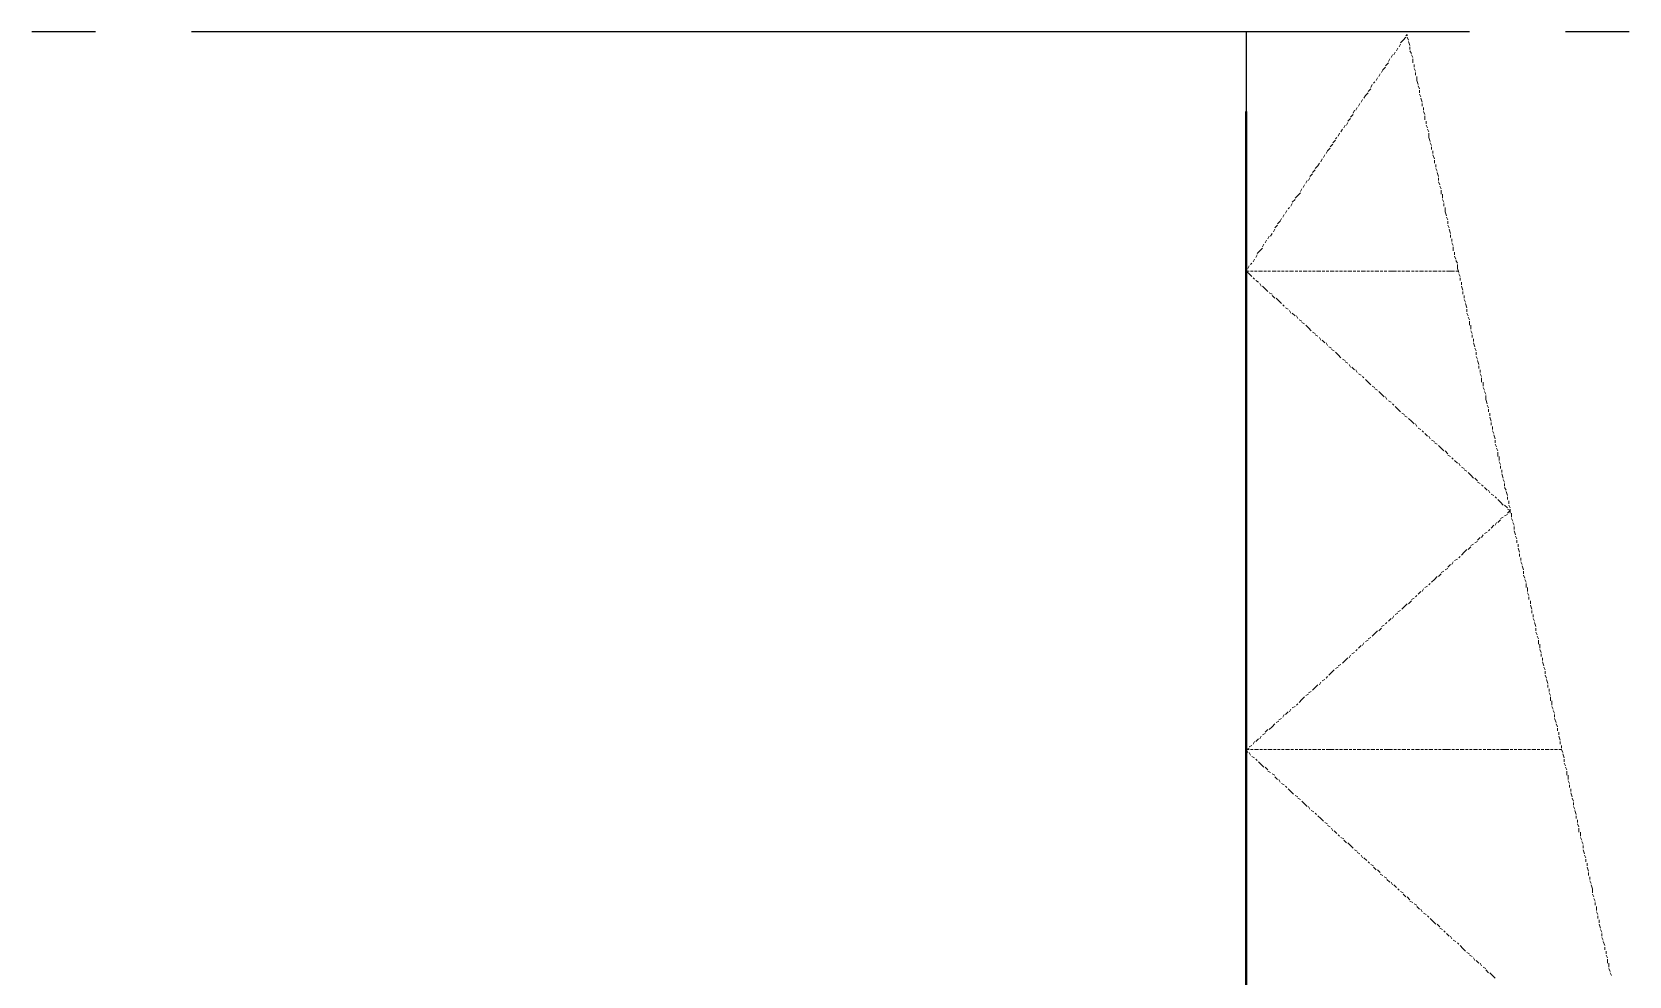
# Model space of a CAD drawing. Extents: x 0 to 604, y 0 to 420.
# Drawn here: x 270.23 to 295.23, y 248.53 to 263.31 of the extents above; entities that cross this region are included whole.
import ezdxf

# ---------------------------------------------------------------- set-up
doc = ezdxf.new("R2010")
doc.units = 0

msp = doc.modelspace()

# ---------------------------------------------------------------- linework, layer by layer
at = {"lineweight": 25}
for p, q in [((271.23, 263.313), (270.235, 263.313)), ((292.735, 263.313), (272.733, 263.313)), ((289.242, 263.313), (289.242, 249.915)), ((295.233, 263.313), (294.238, 263.313))]:
    msp.add_line(p, q, dxfattribs=at)
at = {"color": 7, "lineweight": 5}
for p, q in [((291.74, 263.229), (291.698, 263.186)), ((291.761, 263.271), (291.74, 263.25)), ((291.761, 263.25), (291.761, 263.271)), ((291.783, 263.186), (291.761, 263.229)), ((291.571, 262.996), (291.55, 262.954)), ((291.613, 263.059), (291.592, 263.017)), ((291.656, 263.123), (291.634, 263.08)), ((291.698, 263.186), (291.656, 263.144)), ((291.804, 263.102), (291.783, 263.165)), ((291.804, 263.038), (291.804, 263.08)), ((291.825, 262.975), (291.804, 263.017)), ((291.423, 262.763), (291.38, 262.721)), ((291.465, 262.827), (291.423, 262.784)), ((291.486, 262.89), (291.465, 262.848)), ((291.529, 262.954), (291.507, 262.911)), ((291.846, 262.911), (291.825, 262.954)), ((291.846, 262.827), (291.846, 262.89)), ((291.867, 262.763), (291.867, 262.805)), ((291.888, 262.699), (291.867, 262.742)), ((291.211, 262.488), (291.19, 262.445)), ((291.253, 262.53), (291.232, 262.509)), ((291.296, 262.594), (291.274, 262.551)), ((291.338, 262.657), (291.317, 262.615)), ((291.38, 262.721), (291.359, 262.678)), ((291.888, 262.636), (291.888, 262.678)), ((291.909, 262.551), (291.909, 262.615)), ((291.931, 262.488), (291.909, 262.551)), ((291.063, 262.255), (291.042, 262.213)), ((291.105, 262.318), (291.084, 262.276)), ((291.147, 262.361), (291.105, 262.318)), ((291.19, 262.424), (291.147, 262.382)), ((291.952, 262.424), (291.931, 262.467)), ((291.952, 262.361), (291.952, 262.403)), ((291.973, 262.297), (291.952, 262.34)), ((291.994, 262.213), (291.973, 262.276)), ((290.915, 262.022), (290.872, 261.98)), ((290.936, 262.086), (290.915, 262.043)), ((290.978, 262.128), (290.957, 262.086)), ((291.021, 262.192), (290.999, 262.149)), ((291.994, 262.149), (291.994, 262.192)), ((292.015, 262.086), (292.015, 262.128)), ((292.036, 262.022), (292.015, 262.065)), ((292.036, 261.938), (292.036, 262.001)), ((290.745, 261.789), (290.724, 261.747)), ((290.788, 261.853), (290.767, 261.81)), ((290.83, 261.895), (290.809, 261.853)), ((290.872, 261.959), (290.83, 261.916)), ((292.058, 261.874), (292.058, 261.916)), ((292.079, 261.81), (292.058, 261.853)), ((292.1, 261.747), (292.079, 261.789)), ((290.555, 261.493), (290.512, 261.451)), ((290.597, 261.557), (290.555, 261.514)), ((290.639, 261.62), (290.597, 261.578)), ((290.661, 261.662), (290.639, 261.641)), ((290.703, 261.726), (290.682, 261.683)), ((292.1, 261.662), (292.1, 261.726)), ((292.121, 261.599), (292.1, 261.662)), ((292.142, 261.535), (292.121, 261.578)), ((292.142, 261.472), (292.142, 261.514)), ((290.385, 261.26), (290.364, 261.218)), ((290.428, 261.324), (290.407, 261.281)), ((290.47, 261.387), (290.449, 261.345)), ((290.512, 261.451), (290.491, 261.408)), ((292.163, 261.408), (292.163, 261.451)), ((292.185, 261.324), (292.163, 261.387)), ((292.185, 261.26), (292.185, 261.303)), ((292.206, 261.197), (292.206, 261.239)), ((290.195, 260.985), (290.174, 260.943)), ((290.237, 261.027), (290.216, 260.985)), ((290.28, 261.091), (290.237, 261.048)), ((290.322, 261.154), (290.28, 261.112)), ((290.364, 261.218), (290.322, 261.175)), ((292.227, 261.133), (292.206, 261.175)), ((292.248, 261.048), (292.227, 261.112)), ((292.248, 260.985), (292.248, 261.027)), ((290.047, 260.752), (290.005, 260.71)), ((290.089, 260.795), (290.047, 260.752)), ((290.11, 260.858), (290.089, 260.816)), ((290.153, 260.921), (290.132, 260.879)), ((292.269, 260.921), (292.248, 260.964)), ((292.291, 260.858), (292.269, 260.9)), ((292.291, 260.773), (292.291, 260.837)), ((292.312, 260.71), (292.312, 260.773)), ((289.877, 260.519), (289.856, 260.477)), ((289.92, 260.562), (289.899, 260.541)), ((289.962, 260.625), (289.941, 260.583)), ((290.005, 260.689), (289.962, 260.646)), ((292.333, 260.646), (292.312, 260.689)), ((292.333, 260.583), (292.333, 260.625)), ((292.354, 260.498), (292.354, 260.562)), ((292.375, 260.435), (292.354, 260.498)), ((289.729, 260.286), (289.687, 260.244)), ((289.772, 260.35), (289.729, 260.308)), ((289.793, 260.392), (289.772, 260.35)), ((289.835, 260.456), (289.814, 260.413)), ((292.396, 260.371), (292.375, 260.413)), ((292.396, 260.308), (292.396, 260.35)), ((292.418, 260.244), (292.396, 260.286)), ((289.518, 259.99), (289.497, 259.948)), ((289.56, 260.054), (289.539, 260.011)), ((289.602, 260.117), (289.581, 260.075)), ((289.645, 260.159), (289.623, 260.117)), ((289.687, 260.223), (289.666, 260.181)), ((292.439, 260.159), (292.418, 260.223)), ((292.439, 260.096), (292.439, 260.138)), ((292.46, 260.033), (292.46, 260.075)), ((292.481, 259.969), (292.46, 260.011)), ((289.37, 259.757), (289.348, 259.715)), ((289.412, 259.821), (289.391, 259.779)), ((289.454, 259.884), (289.412, 259.842)), ((289.497, 259.927), (289.454, 259.884)), ((292.481, 259.884), (292.481, 259.948)), ((292.502, 259.821), (292.502, 259.863)), ((292.523, 259.757), (292.502, 259.8)), ((292.545, 259.694), (292.523, 259.736)), ((289.242, 259.588), (289.242, 259.567)), ((289.242, 259.567), (289.285, 259.524)), ((289.242, 259.524), (289.242, 259.567)), ((289.242, 259.567), (289.285, 259.567)), ((289.242, 259.461), (289.242, 259.503)), ((289.285, 259.651), (289.264, 259.609)), ((289.285, 259.524), (289.327, 259.482)), ((289.327, 259.694), (289.306, 259.673)), ((289.306, 259.567), (289.348, 259.567)), ((289.37, 259.567), (289.412, 259.567)), ((289.433, 259.567), (289.497, 259.567)), ((289.518, 259.567), (289.56, 259.567)), ((289.581, 259.567), (289.623, 259.567)), ((289.645, 259.567), (289.708, 259.567)), ((289.729, 259.567), (289.772, 259.567)), ((289.793, 259.567), (289.835, 259.567)), ((289.856, 259.567), (289.899, 259.567)), ((289.92, 259.567), (289.983, 259.567)), ((290.005, 259.567), (290.047, 259.567)), ((290.068, 259.567), (290.11, 259.567)), ((290.132, 259.567), (290.195, 259.567)), ((290.216, 259.567), (290.259, 259.567)), ((290.28, 259.567), (290.322, 259.567)), ((290.343, 259.567), (290.407, 259.567)), ((290.428, 259.567), (290.47, 259.567)), ((290.491, 259.567), (290.534, 259.567)), ((290.555, 259.567), (290.618, 259.567)), ((290.639, 259.567), (290.682, 259.567)), ((290.703, 259.567), (290.745, 259.567)), ((290.767, 259.567), (290.809, 259.567)), ((290.83, 259.567), (290.894, 259.567)), ((290.915, 259.567), (290.957, 259.567)), ((290.978, 259.567), (291.021, 259.567)), ((291.042, 259.567), (291.105, 259.567)), ((291.126, 259.567), (291.169, 259.567)), ((291.19, 259.567), (291.232, 259.567)), ((291.253, 259.567), (291.317, 259.567)), ((291.338, 259.567), (291.38, 259.567)), ((291.401, 259.567), (291.444, 259.567)), ((291.465, 259.567), (291.529, 259.567)), ((291.529, 259.567), (291.592, 259.567)), ((291.613, 259.567), (291.656, 259.567)), ((291.677, 259.567), (291.719, 259.567)), ((291.74, 259.567), (291.804, 259.567)), ((291.825, 259.567), (291.867, 259.567)), ((291.888, 259.567), (291.931, 259.567)), ((291.952, 259.567), (292.015, 259.567)), ((292.036, 259.567), (292.079, 259.567)), ((292.1, 259.567), (292.142, 259.567)), ((292.163, 259.567), (292.227, 259.567)), ((292.248, 259.567), (292.291, 259.567)), ((292.312, 259.567), (292.354, 259.567)), ((292.375, 259.567), (292.439, 259.567)), ((292.439, 259.567), (292.502, 259.567)), ((292.523, 259.567), (292.566, 259.567)), ((292.545, 259.609), (292.545, 259.673)), ((292.566, 259.546), (292.545, 259.609)), ((292.587, 259.482), (292.566, 259.524)), ((289.242, 259.397), (289.242, 259.44)), ((289.242, 259.313), (289.242, 259.376)), ((289.242, 259.249), (289.242, 259.292)), ((289.242, 259.186), (289.242, 259.228)), ((289.348, 259.461), (289.37, 259.44)), ((289.391, 259.419), (289.433, 259.397)), ((289.454, 259.376), (289.475, 259.334)), ((289.497, 259.334), (289.539, 259.292)), ((289.539, 259.292), (289.581, 259.249)), ((289.602, 259.228), (289.645, 259.207)), ((292.587, 259.419), (292.587, 259.461)), ((292.608, 259.355), (292.608, 259.397)), ((292.629, 259.271), (292.608, 259.334)), ((292.629, 259.207), (292.629, 259.249)), ((289.242, 259.101), (289.242, 259.165)), ((289.242, 259.038), (289.242, 259.08)), ((289.242, 258.974), (289.242, 259.017)), ((289.645, 259.186), (289.687, 259.144)), ((289.708, 259.144), (289.75, 259.101)), ((289.75, 259.101), (289.793, 259.059)), ((289.814, 259.038), (289.835, 259.017)), ((289.856, 258.995), (289.899, 258.974)), ((292.65, 259.144), (292.65, 259.186)), ((292.671, 259.08), (292.65, 259.122)), ((292.693, 258.995), (292.671, 259.059)), ((289.242, 258.889), (289.242, 258.953)), ((289.242, 258.826), (289.242, 258.889)), ((289.242, 258.762), (289.242, 258.805)), ((289.242, 258.699), (289.242, 258.741)), ((289.92, 258.953), (289.941, 258.911)), ((289.962, 258.911), (290.005, 258.868)), ((290.026, 258.868), (290.047, 258.826)), ((290.068, 258.805), (290.11, 258.784)), ((290.11, 258.762), (290.153, 258.741)), ((292.693, 258.932), (292.693, 258.974)), ((292.714, 258.868), (292.693, 258.911)), ((292.735, 258.805), (292.714, 258.847)), ((292.735, 258.72), (292.735, 258.784)), ((289.242, 258.614), (289.242, 258.678)), ((289.242, 258.551), (289.242, 258.593)), ((289.242, 258.487), (289.242, 258.53)), ((290.174, 258.72), (290.216, 258.678)), ((290.216, 258.678), (290.259, 258.635)), ((290.28, 258.614), (290.322, 258.593)), ((290.322, 258.572), (290.364, 258.551)), ((290.385, 258.53), (290.407, 258.487)), ((290.428, 258.487), (290.47, 258.445)), ((292.756, 258.657), (292.756, 258.72)), ((292.777, 258.593), (292.756, 258.635)), ((292.777, 258.53), (292.777, 258.572)), ((292.798, 258.466), (292.798, 258.509)), ((289.242, 258.403), (289.242, 258.466)), ((289.242, 258.339), (289.242, 258.382)), ((289.242, 258.276), (289.242, 258.318)), ((289.242, 258.191), (289.242, 258.255)), ((290.491, 258.445), (290.512, 258.403)), ((290.534, 258.382), (290.576, 258.36)), ((290.576, 258.339), (290.618, 258.318)), ((290.639, 258.297), (290.682, 258.255)), ((290.682, 258.255), (290.724, 258.212)), ((292.82, 258.382), (292.798, 258.445)), ((292.841, 258.318), (292.82, 258.36)), ((292.841, 258.255), (292.841, 258.297)), ((292.862, 258.191), (292.841, 258.233)), ((289.242, 258.127), (289.242, 258.17)), ((289.242, 258.064), (289.242, 258.106)), ((289.242, 257.979), (289.242, 258.043)), ((289.242, 257.916), (289.242, 257.979)), ((290.745, 258.191), (290.788, 258.17)), ((290.788, 258.149), (290.83, 258.127)), ((290.851, 258.106), (290.872, 258.064)), ((290.894, 258.064), (290.936, 258.022)), ((290.957, 258.022), (290.978, 257.979)), ((292.883, 258.106), (292.862, 258.17)), ((292.883, 258.043), (292.883, 258.085)), ((292.904, 257.979), (292.904, 258.022)), ((289.242, 257.852), (289.242, 257.895)), ((289.242, 257.789), (289.242, 257.831)), ((289.242, 257.704), (289.242, 257.768)), ((290.999, 257.958), (291.042, 257.937)), ((291.063, 257.916), (291.084, 257.895)), ((291.105, 257.873), (291.147, 257.831)), ((291.147, 257.831), (291.19, 257.789)), ((291.211, 257.768), (291.253, 257.747)), ((292.925, 257.916), (292.904, 257.958)), ((292.925, 257.831), (292.925, 257.895)), ((292.947, 257.768), (292.947, 257.831)), ((292.968, 257.704), (292.947, 257.747)), ((289.242, 257.641), (289.242, 257.683)), ((289.242, 257.577), (289.242, 257.62)), ((289.242, 257.492), (289.242, 257.556)), ((291.253, 257.725), (291.296, 257.704)), ((291.317, 257.683), (291.359, 257.641)), ((291.359, 257.641), (291.401, 257.598)), ((291.423, 257.598), (291.444, 257.556)), ((291.465, 257.535), (291.507, 257.514)), ((291.529, 257.492), (291.55, 257.471)), ((292.989, 257.641), (292.968, 257.683)), ((292.989, 257.556), (292.989, 257.62)), ((293.01, 257.492), (292.989, 257.556)), ((289.242, 257.429), (289.242, 257.471)), ((289.242, 257.365), (289.242, 257.408)), ((289.242, 257.281), (289.242, 257.344)), ((289.242, 257.217), (289.242, 257.26)), ((291.571, 257.45), (291.613, 257.408)), ((291.613, 257.408), (291.656, 257.365)), ((291.677, 257.344), (291.719, 257.323)), ((291.719, 257.302), (291.761, 257.281)), ((291.783, 257.26), (291.825, 257.217)), ((293.031, 257.429), (293.01, 257.471)), ((293.031, 257.365), (293.031, 257.408)), ((293.053, 257.302), (293.053, 257.344)), ((293.074, 257.217), (293.053, 257.281)), ((289.242, 257.154), (289.242, 257.196)), ((289.242, 257.069), (289.242, 257.133)), ((289.242, 257.006), (289.242, 257.069)), ((289.242, 256.942), (289.242, 256.985)), ((291.825, 257.217), (291.867, 257.175)), ((291.888, 257.175), (291.909, 257.133)), ((291.931, 257.111), (291.973, 257.09)), ((291.994, 257.069), (292.015, 257.048)), ((292.036, 257.027), (292.079, 256.985)), ((292.1, 256.985), (292.121, 256.942)), ((293.074, 257.154), (293.074, 257.196)), ((293.095, 257.09), (293.095, 257.133)), ((293.116, 257.027), (293.095, 257.069)), ((293.137, 256.942), (293.116, 257.006)), ((289.242, 256.879), (289.242, 256.921)), ((289.242, 256.794), (289.242, 256.858)), ((289.242, 256.731), (289.242, 256.773)), ((292.142, 256.921), (292.185, 256.9)), ((292.185, 256.879), (292.227, 256.858)), ((292.248, 256.836), (292.291, 256.794)), ((292.291, 256.794), (292.333, 256.752)), ((292.354, 256.752), (292.396, 256.709)), ((293.137, 256.879), (293.137, 256.921)), ((293.158, 256.815), (293.137, 256.858)), ((293.18, 256.752), (293.158, 256.794)), ((293.18, 256.667), (293.18, 256.731)), ((289.242, 256.667), (289.242, 256.709)), ((289.242, 256.582), (289.242, 256.646)), ((289.242, 256.519), (289.242, 256.561)), ((289.242, 256.455), (289.242, 256.498)), ((292.396, 256.688), (292.439, 256.667)), ((292.46, 256.646), (292.481, 256.625)), ((292.502, 256.603), (292.545, 256.561)), ((292.566, 256.561), (292.587, 256.519)), ((292.608, 256.498), (292.65, 256.476)), ((293.201, 256.603), (293.201, 256.667)), ((293.222, 256.54), (293.201, 256.582)), ((293.222, 256.476), (293.222, 256.519)), ((289.242, 256.371), (289.242, 256.434)), ((289.242, 256.307), (289.242, 256.349)), ((289.242, 256.244), (289.242, 256.286)), ((292.65, 256.455), (292.693, 256.434)), ((292.714, 256.413), (292.756, 256.371)), ((292.756, 256.371), (292.798, 256.328)), ((292.82, 256.328), (292.862, 256.286)), ((292.862, 256.265), (292.904, 256.244)), ((293.243, 256.413), (293.243, 256.455)), ((293.264, 256.328), (293.243, 256.392)), ((293.285, 256.265), (293.264, 256.307)), ((293.285, 256.201), (293.285, 256.244)), ((289.242, 256.159), (289.242, 256.223)), ((289.242, 256.096), (289.242, 256.159)), ((289.242, 256.032), (289.242, 256.074)), ((289.242, 255.968), (289.242, 256.011)), ((292.925, 256.223), (292.947, 256.201)), ((292.968, 256.18), (293.01, 256.138)), ((293.031, 256.138), (293.053, 256.096)), ((293.074, 256.074), (293.116, 256.053)), ((293.137, 256.032), (293.158, 256.011)), ((293.18, 255.99), (293.222, 255.947)), ((293.307, 256.138), (293.285, 256.18)), ((293.328, 256.053), (293.307, 256.117)), ((293.328, 255.99), (293.328, 256.032)), ((289.242, 255.884), (289.242, 255.947)), ((289.242, 255.82), (289.242, 255.863)), ((289.242, 255.757), (289.242, 255.799)), ((289.242, 255.672), (289.242, 255.736)), ((293.222, 255.947), (293.264, 255.905)), ((293.285, 255.905), (293.328, 255.863)), ((293.328, 255.757), (293.285, 255.736)), ((293.328, 255.841), (293.37, 255.82)), ((293.37, 255.82), (293.328, 255.778)), ((293.349, 255.926), (293.349, 255.968)), ((293.37, 255.863), (293.349, 255.905)), ((293.37, 255.778), (293.37, 255.841)), ((293.391, 255.714), (293.391, 255.778)), ((289.242, 255.609), (289.242, 255.651)), ((289.242, 255.545), (289.242, 255.588)), ((289.242, 255.46), (289.242, 255.524)), ((293.01, 255.482), (292.968, 255.46)), ((293.053, 255.524), (293.031, 255.503)), ((293.116, 255.588), (293.074, 255.545)), ((293.158, 255.63), (293.137, 255.588)), ((293.222, 255.672), (293.18, 255.63)), ((293.264, 255.714), (293.222, 255.693)), ((293.412, 255.651), (293.391, 255.693)), ((293.433, 255.588), (293.412, 255.63)), ((293.433, 255.524), (293.433, 255.566)), ((293.455, 255.439), (293.433, 255.503)), ((289.242, 255.397), (289.242, 255.439)), ((289.242, 255.333), (289.242, 255.376)), ((289.242, 255.27), (289.242, 255.312)), ((289.242, 255.185), (289.242, 255.249)), ((292.756, 255.249), (292.714, 255.206)), ((292.798, 255.291), (292.756, 255.27)), ((292.862, 255.333), (292.82, 255.312)), ((292.904, 255.397), (292.862, 255.355)), ((292.947, 255.439), (292.925, 255.397)), ((293.476, 255.376), (293.455, 255.418)), ((293.476, 255.312), (293.476, 255.355)), ((293.497, 255.249), (293.497, 255.291)), ((289.242, 255.122), (289.242, 255.164)), ((289.242, 255.058), (289.242, 255.101)), ((289.242, 254.974), (289.242, 255.037)), ((292.481, 255.016), (292.46, 254.974)), ((292.545, 255.058), (292.502, 255.037)), ((292.587, 255.101), (292.566, 255.079)), ((292.65, 255.164), (292.608, 255.122)), ((292.693, 255.206), (292.65, 255.164)), ((293.518, 255.164), (293.497, 255.228)), ((293.518, 255.101), (293.518, 255.143)), ((293.539, 255.037), (293.539, 255.079)), ((293.56, 254.974), (293.539, 255.016)), ((289.242, 254.91), (289.242, 254.952)), ((289.242, 254.847), (289.242, 254.889)), ((289.242, 254.762), (289.242, 254.825)), ((289.242, 254.698), (289.242, 254.741)), ((292.185, 254.741), (292.142, 254.698)), ((292.227, 254.783), (292.185, 254.741)), ((292.291, 254.825), (292.248, 254.783)), ((292.333, 254.868), (292.291, 254.847)), ((292.396, 254.91), (292.354, 254.889)), ((292.439, 254.974), (292.396, 254.931)), ((293.582, 254.889), (293.56, 254.952)), ((293.582, 254.825), (293.582, 254.868)), ((293.603, 254.762), (293.582, 254.804)), ((293.624, 254.698), (293.603, 254.741)), ((289.242, 254.635), (289.242, 254.677)), ((289.242, 254.55), (289.242, 254.614)), ((289.242, 254.487), (289.242, 254.529)), ((291.909, 254.487), (291.888, 254.466)), ((291.973, 254.55), (291.931, 254.508)), ((292.015, 254.593), (291.994, 254.55)), ((292.079, 254.635), (292.036, 254.614)), ((292.121, 254.677), (292.1, 254.656)), ((293.624, 254.614), (293.624, 254.677)), ((293.645, 254.55), (293.645, 254.614)), ((293.666, 254.487), (293.645, 254.529)), ((289.242, 254.423), (289.242, 254.466)), ((289.242, 254.36), (289.242, 254.402)), ((289.242, 254.275), (289.242, 254.339)), ((289.242, 254.212), (289.242, 254.254)), ((291.656, 254.254), (291.613, 254.233)), ((291.719, 254.317), (291.677, 254.275)), ((291.761, 254.36), (291.719, 254.317)), ((291.825, 254.402), (291.783, 254.36)), ((291.867, 254.445), (291.825, 254.423)), ((293.666, 254.423), (293.666, 254.466)), ((293.688, 254.36), (293.688, 254.402)), ((293.709, 254.275), (293.688, 254.339)), ((293.709, 254.212), (293.709, 254.254)), ((289.242, 254.148), (289.242, 254.19)), ((289.242, 254.063), (289.242, 254.127)), ((289.242, 254), (289.242, 254.042)), ((289.242, 253.936), (289.242, 253.979)), ((291.359, 253.979), (291.317, 253.936)), ((291.401, 254.021), (291.359, 254)), ((291.444, 254.063), (291.423, 254.042)), ((291.507, 254.127), (291.465, 254.085)), ((291.55, 254.169), (291.529, 254.127)), ((291.613, 254.212), (291.571, 254.19)), ((293.73, 254.148), (293.73, 254.19)), ((293.751, 254.085), (293.73, 254.127)), ((293.772, 254), (293.751, 254.063)), ((293.772, 253.936), (293.772, 253.979)), ((289.242, 253.852), (289.242, 253.915)), ((289.242, 253.788), (289.242, 253.831)), ((289.242, 253.725), (289.242, 253.767)), ((291.084, 253.746), (291.063, 253.704)), ((291.147, 253.788), (291.105, 253.767)), ((291.19, 253.831), (291.147, 253.81)), ((291.253, 253.894), (291.211, 253.852)), ((291.296, 253.936), (291.253, 253.894)), ((293.793, 253.873), (293.772, 253.915)), ((293.815, 253.81), (293.793, 253.852)), ((293.815, 253.725), (293.815, 253.788)), ((289.242, 253.64), (289.242, 253.704)), ((289.242, 253.577), (289.242, 253.619)), ((289.242, 253.513), (289.242, 253.555)), ((289.242, 253.45), (289.242, 253.492)), ((290.83, 253.513), (290.788, 253.471)), ((290.872, 253.555), (290.851, 253.513)), ((290.936, 253.598), (290.894, 253.577)), ((290.978, 253.64), (290.957, 253.619)), ((291.042, 253.704), (290.999, 253.661)), ((293.836, 253.661), (293.836, 253.725)), ((293.857, 253.598), (293.836, 253.64)), ((293.857, 253.534), (293.857, 253.577)), ((293.878, 253.471), (293.878, 253.513)), ((289.242, 253.365), (289.242, 253.429)), ((289.242, 253.302), (289.242, 253.344)), ((289.242, 253.238), (289.242, 253.28)), ((290.576, 253.28), (290.534, 253.238)), ((290.618, 253.323), (290.576, 253.28)), ((290.682, 253.365), (290.639, 253.344)), ((290.724, 253.407), (290.682, 253.386)), ((290.788, 253.471), (290.745, 253.429)), ((293.899, 253.386), (293.878, 253.45)), ((293.92, 253.323), (293.899, 253.365)), ((293.92, 253.259), (293.92, 253.302)), ((293.942, 253.196), (293.92, 253.238)), ((289.242, 253.153), (289.242, 253.217)), ((289.242, 253.09), (289.242, 253.132)), ((289.242, 253.026), (289.242, 253.069)), ((289.242, 252.942), (289.242, 253.005)), ((290.259, 252.984), (290.216, 252.963)), ((290.322, 253.048), (290.28, 253.005)), ((290.364, 253.09), (290.322, 253.048)), ((290.407, 253.132), (290.385, 253.09)), ((290.47, 253.174), (290.428, 253.153)), ((290.512, 253.217), (290.491, 253.196)), ((293.963, 253.111), (293.942, 253.174)), ((293.963, 253.048), (293.963, 253.09)), ((293.984, 252.984), (293.984, 253.026)), ((289.242, 252.878), (289.242, 252.92)), ((289.242, 252.815), (289.242, 252.857)), ((289.242, 252.73), (289.242, 252.793)), ((290.005, 252.751), (289.962, 252.73)), ((290.047, 252.793), (290.026, 252.772)), ((290.11, 252.857), (290.068, 252.815)), ((290.153, 252.899), (290.11, 252.857)), ((290.216, 252.942), (290.174, 252.92)), ((294.005, 252.92), (293.984, 252.963)), ((294.005, 252.836), (294.005, 252.899)), ((294.026, 252.772), (294.026, 252.836)), ((294.047, 252.709), (294.026, 252.751)), ((289.242, 252.667), (289.242, 252.709)), ((289.242, 252.603), (289.242, 252.645)), ((289.242, 252.54), (289.242, 252.582)), ((289.242, 252.455), (289.242, 252.518)), ((289.75, 252.518), (289.708, 252.497)), ((289.793, 252.561), (289.75, 252.54)), ((289.835, 252.624), (289.814, 252.582)), ((289.899, 252.667), (289.856, 252.624)), ((289.941, 252.709), (289.92, 252.667)), ((294.068, 252.645), (294.047, 252.688)), ((294.068, 252.582), (294.068, 252.624)), ((294.09, 252.497), (294.068, 252.561)), ((289.242, 252.391), (289.242, 252.434)), ((289.242, 252.328), (289.242, 252.37)), ((289.242, 252.243), (289.242, 252.307)), ((289.433, 252.243), (289.391, 252.201)), ((289.475, 252.286), (289.454, 252.243)), ((289.539, 252.328), (289.497, 252.307)), ((289.581, 252.391), (289.539, 252.349)), ((289.645, 252.434), (289.602, 252.391)), ((289.687, 252.476), (289.645, 252.434)), ((294.111, 252.434), (294.09, 252.476)), ((294.111, 252.37), (294.111, 252.412)), ((294.132, 252.307), (294.132, 252.349)), ((294.153, 252.222), (294.132, 252.286)), ((289.242, 252.18), (289.242, 252.222)), ((289.242, 252.116), (289.242, 252.159)), ((289.285, 252.095), (289.242, 252.074)), ((289.242, 252.031), (289.242, 252.095)), ((289.242, 252.074), (289.285, 252.074)), ((289.242, 252.074), (289.264, 252.031)), ((289.242, 251.968), (289.242, 252.01)), ((289.327, 252.137), (289.285, 252.116)), ((289.285, 252.031), (289.306, 251.989)), ((289.306, 252.074), (289.348, 252.074)), ((289.37, 252.201), (289.348, 252.159)), ((289.37, 252.074), (289.433, 252.074)), ((289.454, 252.074), (289.497, 252.074)), ((289.518, 252.074), (289.56, 252.074)), ((289.581, 252.074), (289.645, 252.074)), ((289.666, 252.074), (289.708, 252.074)), ((289.729, 252.074), (289.772, 252.074)), ((289.793, 252.074), (289.835, 252.074)), ((289.856, 252.074), (289.92, 252.074)), ((289.941, 252.074), (289.983, 252.074)), ((290.005, 252.074), (290.047, 252.074)), ((290.068, 252.074), (290.132, 252.074)), ((290.153, 252.074), (290.195, 252.074)), ((290.216, 252.074), (290.259, 252.074)), ((290.28, 252.074), (290.343, 252.074)), ((290.364, 252.074), (290.407, 252.074)), ((290.428, 252.074), (290.47, 252.074)), ((290.491, 252.074), (290.555, 252.074)), ((290.555, 252.074), (290.618, 252.074)), ((290.639, 252.074), (290.682, 252.074)), ((290.703, 252.074), (290.745, 252.074)), ((290.767, 252.074), (290.83, 252.074)), ((290.851, 252.074), (290.894, 252.074)), ((290.915, 252.074), (290.957, 252.074)), ((290.978, 252.074), (291.042, 252.074)), ((291.063, 252.074), (291.105, 252.074)), ((291.126, 252.074), (291.169, 252.074)), ((291.19, 252.074), (291.253, 252.074)), ((291.274, 252.074), (291.317, 252.074)), ((291.338, 252.074), (291.38, 252.074)), ((291.401, 252.074), (291.465, 252.074)), ((291.465, 252.074), (291.529, 252.074)), ((291.55, 252.074), (291.592, 252.074)), ((291.613, 252.074), (291.656, 252.074)), ((291.677, 252.074), (291.74, 252.074)), ((291.761, 252.074), (291.804, 252.074)), ((291.825, 252.074), (291.867, 252.074)), ((291.888, 252.074), (291.952, 252.074)), ((291.973, 252.074), (292.015, 252.074)), ((292.036, 252.074), (292.079, 252.074)), ((292.1, 252.074), (292.163, 252.074)), ((292.185, 252.074), (292.227, 252.074)), ((292.248, 252.074), (292.291, 252.074)), ((292.312, 252.074), (292.375, 252.074)), ((292.375, 252.074), (292.439, 252.074)), ((292.46, 252.074), (292.502, 252.074)), ((292.523, 252.074), (292.566, 252.074)), ((292.587, 252.074), (292.65, 252.074)), ((292.671, 252.074), (292.714, 252.074)), ((292.735, 252.074), (292.777, 252.074)), ((292.798, 252.074), (292.862, 252.074)), ((292.883, 252.074), (292.925, 252.074)), ((292.947, 252.074), (292.989, 252.074)), ((293.01, 252.074), (293.074, 252.074)), ((293.095, 252.074), (293.137, 252.074)), ((293.158, 252.074), (293.201, 252.074)), ((293.222, 252.074), (293.285, 252.074)), ((293.285, 252.074), (293.349, 252.074)), ((293.37, 252.074), (293.412, 252.074)), ((293.433, 252.074), (293.476, 252.074)), ((293.497, 252.074), (293.56, 252.074)), ((293.582, 252.074), (293.624, 252.074)), ((293.645, 252.074), (293.688, 252.074)), ((293.709, 252.074), (293.772, 252.074)), ((293.793, 252.074), (293.836, 252.074)), ((293.857, 252.074), (293.899, 252.074)), ((293.92, 252.074), (293.984, 252.074)), ((294.005, 252.074), (294.047, 252.074)), ((294.068, 252.074), (294.111, 252.074)), ((294.132, 252.074), (294.174, 252.074)), ((294.153, 252.159), (294.153, 252.201)), ((294.174, 252.095), (294.174, 252.137)), ((294.195, 252.031), (294.174, 252.074)), ((294.217, 251.947), (294.195, 252.01)), ((289.242, 251.905), (289.242, 251.947)), ((289.242, 251.82), (289.242, 251.883)), ((289.242, 251.756), (289.242, 251.799)), ((289.242, 251.693), (289.242, 251.735)), ((289.327, 251.968), (289.37, 251.947)), ((289.391, 251.926), (289.412, 251.905)), ((289.433, 251.883), (289.475, 251.841)), ((289.475, 251.841), (289.518, 251.799)), ((289.539, 251.799), (289.581, 251.756)), ((289.581, 251.735), (289.623, 251.714)), ((294.217, 251.883), (294.217, 251.926)), ((294.238, 251.82), (294.217, 251.862)), ((294.259, 251.756), (294.238, 251.799)), ((294.259, 251.672), (294.259, 251.735)), ((289.242, 251.629), (289.242, 251.672)), ((289.242, 251.545), (289.242, 251.608)), ((289.242, 251.481), (289.242, 251.524)), ((289.645, 251.693), (289.687, 251.672)), ((289.687, 251.65), (289.729, 251.608)), ((289.75, 251.608), (289.772, 251.566)), ((289.793, 251.545), (289.835, 251.524)), ((289.856, 251.502), (289.877, 251.481)), ((294.28, 251.608), (294.28, 251.672)), ((294.301, 251.545), (294.28, 251.587)), ((294.301, 251.481), (294.301, 251.524)), ((289.242, 251.418), (289.242, 251.46)), ((289.242, 251.333), (289.242, 251.397)), ((289.242, 251.269), (289.242, 251.312)), ((289.242, 251.206), (289.242, 251.248)), ((289.899, 251.46), (289.941, 251.418)), ((289.941, 251.418), (289.983, 251.375)), ((290.005, 251.354), (290.047, 251.333)), ((290.047, 251.312), (290.089, 251.291)), ((290.11, 251.269), (290.153, 251.227)), ((294.322, 251.418), (294.322, 251.46)), ((294.344, 251.333), (294.322, 251.397)), ((294.365, 251.269), (294.344, 251.312)), ((294.365, 251.206), (294.365, 251.248)), ((289.242, 251.121), (289.242, 251.185)), ((289.242, 251.058), (289.242, 251.1)), ((289.242, 250.994), (289.242, 251.037)), ((290.153, 251.227), (290.195, 251.185)), ((290.216, 251.185), (290.237, 251.143)), ((290.259, 251.121), (290.301, 251.1)), ((290.322, 251.079), (290.343, 251.058)), ((290.364, 251.037), (290.407, 250.994)), ((290.407, 250.994), (290.449, 250.952)), ((294.386, 251.143), (294.365, 251.185)), ((294.407, 251.058), (294.386, 251.121)), ((294.407, 250.994), (294.407, 251.037)), ((289.242, 250.91), (289.242, 250.973)), ((289.242, 250.846), (289.242, 250.888)), ((289.242, 250.783), (289.242, 250.825)), ((289.242, 250.719), (289.242, 250.762)), ((290.47, 250.931), (290.512, 250.91)), ((290.512, 250.888), (290.555, 250.867)), ((290.576, 250.846), (290.597, 250.804)), ((290.618, 250.804), (290.661, 250.762)), ((290.682, 250.74), (290.703, 250.719)), ((294.428, 250.931), (294.428, 250.973)), ((294.449, 250.867), (294.428, 250.91)), ((294.449, 250.783), (294.449, 250.846)), ((294.471, 250.719), (294.471, 250.783)), ((289.242, 250.634), (289.242, 250.698)), ((289.242, 250.571), (289.242, 250.613)), ((289.242, 250.507), (289.242, 250.55)), ((289.242, 250.423), (289.242, 250.486)), ((290.724, 250.698), (290.767, 250.677)), ((290.767, 250.656), (290.809, 250.613)), ((290.83, 250.613), (290.872, 250.571)), ((290.872, 250.571), (290.915, 250.529)), ((290.936, 250.507), (290.978, 250.486)), ((294.492, 250.656), (294.471, 250.698)), ((294.513, 250.592), (294.492, 250.634)), ((294.513, 250.529), (294.513, 250.571)), ((294.534, 250.444), (294.513, 250.507)), ((289.242, 250.359), (289.242, 250.402)), ((289.242, 250.296), (289.242, 250.338)), ((289.242, 250.211), (289.242, 250.275)), ((290.978, 250.465), (291.021, 250.444)), ((291.042, 250.423), (291.063, 250.381)), ((291.084, 250.381), (291.126, 250.338)), ((291.147, 250.317), (291.169, 250.296)), ((291.19, 250.275), (291.232, 250.254)), ((291.232, 250.232), (291.274, 250.19)), ((294.555, 250.381), (294.534, 250.423)), ((294.555, 250.317), (294.555, 250.359)), ((294.577, 250.254), (294.577, 250.296)), ((294.598, 250.169), (294.577, 250.232)), ((289.242, 250.148), (289.242, 250.19)), ((289.242, 250.084), (289.242, 250.126)), ((289.242, 250), (289.242, 250.063)), ((291.296, 250.19), (291.338, 250.148)), ((291.338, 250.126), (291.38, 250.105)), ((291.401, 250.084), (291.444, 250.063)), ((291.444, 250.042), (291.486, 250)), ((291.507, 250), (291.529, 249.957)), ((294.598, 250.105), (294.598, 250.148)), ((294.619, 250.042), (294.619, 250.084)), ((294.64, 249.978), (294.619, 250.021)), ((289.242, 249.936), (289.242, 249.978)), ((289.242, 249.873), (289.242, 249.915)), ((289.242, 249.809), (289.242, 249.851)), ((289.242, 249.724), (289.242, 249.788)), ((291.55, 249.957), (291.592, 249.915)), ((291.613, 249.894), (291.634, 249.873)), ((291.656, 249.851), (291.698, 249.83)), ((291.698, 249.809), (291.74, 249.767)), ((291.761, 249.767), (291.804, 249.724)), ((294.661, 249.894), (294.64, 249.957)), ((294.661, 249.83), (294.661, 249.894)), ((294.682, 249.767), (294.661, 249.809)), ((294.704, 249.703), (294.682, 249.745)), ((289.242, 249.661), (289.242, 249.703)), ((289.242, 249.597), (289.242, 249.64)), ((289.242, 249.513), (289.242, 249.576)), ((289.242, 249.449), (289.242, 249.492)), ((291.804, 249.703), (291.846, 249.682)), ((291.867, 249.661), (291.909, 249.64)), ((291.909, 249.619), (291.952, 249.576)), ((291.973, 249.576), (291.994, 249.534)), ((292.015, 249.513), (292.058, 249.492)), ((294.704, 249.64), (294.704, 249.682)), ((294.725, 249.555), (294.725, 249.619)), ((294.746, 249.492), (294.725, 249.534)), ((289.242, 249.386), (289.242, 249.428)), ((289.242, 249.301), (289.242, 249.364)), ((289.242, 249.238), (289.242, 249.28)), ((292.079, 249.47), (292.1, 249.449)), ((292.121, 249.428), (292.163, 249.386)), ((292.163, 249.386), (292.206, 249.343)), ((292.227, 249.343), (292.269, 249.301)), ((292.269, 249.28), (292.312, 249.259)), ((292.333, 249.238), (292.354, 249.216)), ((294.746, 249.428), (294.746, 249.47)), ((294.767, 249.364), (294.767, 249.407)), ((294.788, 249.28), (294.767, 249.343)), ((294.809, 249.216), (294.788, 249.259)), ((289.242, 249.174), (289.242, 249.216)), ((289.242, 249.089), (289.242, 249.153)), ((289.242, 249.026), (289.242, 249.089)), ((289.242, 248.962), (289.242, 249.005)), ((292.375, 249.195), (292.418, 249.153)), ((292.439, 249.153), (292.46, 249.111)), ((292.481, 249.089), (292.523, 249.068)), ((292.545, 249.047), (292.566, 249.026)), ((292.587, 249.005), (292.629, 248.962)), ((294.809, 249.153), (294.809, 249.195)), ((294.83, 249.089), (294.809, 249.132)), ((294.852, 249.005), (294.83, 249.068)), ((294.852, 248.941), (294.852, 248.983)), ((289.242, 248.899), (289.242, 248.941)), ((289.242, 248.814), (289.242, 248.878)), ((289.242, 248.751), (289.242, 248.793)), ((289.242, 248.687), (289.242, 248.729)), ((292.629, 248.962), (292.671, 248.92)), ((292.693, 248.899), (292.735, 248.878)), ((292.735, 248.857), (292.777, 248.835)), ((292.798, 248.814), (292.82, 248.772)), ((292.841, 248.772), (292.883, 248.729)), ((292.904, 248.729), (292.925, 248.687)), ((294.873, 248.878), (294.873, 248.92)), ((294.894, 248.814), (294.873, 248.857)), ((294.894, 248.729), (294.894, 248.793)), ((294.915, 248.666), (294.915, 248.729)), ((289.242, 248.602), (289.242, 248.666)), ((289.242, 248.539), (289.242, 248.581)), ((292.947, 248.666), (292.989, 248.645)), ((292.989, 248.624), (293.031, 248.581)), ((293.053, 248.581), (293.095, 248.539)), ((293.095, 248.539), (293.137, 248.497)), ((294.936, 248.602), (294.915, 248.645)), ((294.957, 248.539), (294.936, 248.581))]:
    msp.add_line(p, q, dxfattribs=at)
at = {"color": 7, "lineweight": 40}
msp.add_line((289.242, 262.065), (289.242, 174.561), dxfattribs=at)

doc.saveas('drawing.dxf')
